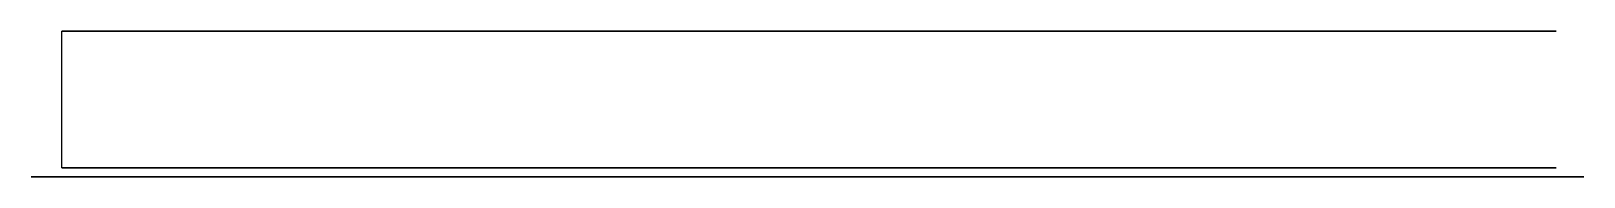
# Model space of a CAD drawing. Header units: millimetres. Extents: x -118 to 732, y 0 to 837.
# Drawn here: x -118 to 732, y 757 to 837 of the extents above; entities outside this region: 1.
import ezdxf

# ---------------------------------------------------------------- set-up
doc = ezdxf.new("R2010")
doc.units = ezdxf.units.MM
doc.header["$MEASUREMENT"] = 0
for name, color, linetype in [('cerniera v1_Sketch1', 7, 'Continuous'), ('porta v1_Sketch1', 7, 'Continuous'), ('sopra v1_Sketch1', 7, 'Continuous'), ('studio 54 v1_Sketch1', 7, 'Continuous'), ('studio 54 v1_Sketch2', 7, 'Continuous')]:
    doc.layers.add(name, color=color, linetype=linetype)

# ---------------------------------------------------------------- blocks, each defined once
blk = doc.blocks.new('cernierav1')
at = {"layer": 'cerniera v1_Sketch1'}
for p, q in [((-11.809, 75.7, 211.176), (36.348, 75.7, 211.362)), ((-11.809, 75.7, 180.18), (-11.809, 75.7, 211.176)), ((-10.893, 75.7, 180.18), (-11.809, 75.7, 180.18)), ((0.308, 75.7, 15.272), (-10.893, 75.7, 15.272)), ((-10.893, 75.7, 15.272), (-10.893, 75.7, 180.18)), ((-5.317, 75.7, 171.605), (-4.999, 75.7, 84.199)), ((-1.814, 75.7, 171.605), (-5.317, 75.7, 171.605)), ((67.532, 75.7, 120.646), (-5.045, 75.7, 120.646)), ((-5.045, 75.7, 120.646), (-5.045, 75.7, 122.977)), ((-5.045, 75.7, 122.977), (67.532, 75.7, 122.977)), ((-4.999, 75.7, 84.199), (67.532, 75.7, 84.199)), ((-4.99, 75.7, 81.712), (-4.859, 75.7, 45.9)), ((67.532, 75.7, 81.712), (-4.99, 75.7, 81.712)), ((-4.859, 75.7, 45.9), (67.532, 75.7, 45.9)), ((67.532, 75.7, 42.855), (-4.848, 75.7, 42.855)), ((-4.848, 75.7, 42.855), (-4.789, 75.7, 26.442)), ((-4.789, 75.7, 26.442), (67.532, 75.7, 26.442)), ((-1.814, 75.7, 167.995), (-1.814, 75.7, 171.605)), ((56.503, 75.7, 167.995), (-1.814, 75.7, 167.995)), ((6.76, 75.7, 0.032), (0.308, 75.7, 0.032)), ((0.308, 75.7, 0.032), (0.308, 75.7, 15.272)), ((6.76, 75.7, 15.272), (6.76, 75.7, 0.032)), ((62.136, 75.7, 15.272), (6.76, 75.7, 15.272)), ((36.348, 75.7, 211.362), (38.406, 75.7, 213.895)), ((38.406, 75.7, 213.895), (68.018, 75.7, 213.895)), ((67.532, 75.7, 171.605), (56.503, 75.7, 171.605)), ((56.503, 75.7, 171.605), (56.503, 75.7, 167.995)), ((62.136, 75.7, 0.032), (62.136, 75.7, 15.272)), ((68.856, 75.7, 0.032), (62.136, 75.7, 0.032)), ((67.532, 75.7, 45.9), (67.532, 75.7, 81.712)), ((67.532, 75.7, 122.977), (67.532, 75.7, 171.605)), ((67.532, 75.7, 84.199), (67.532, 75.7, 120.646)), ((67.532, 75.7, 26.442), (67.532, 75.7, 42.855)), ((68.018, 75.7, 213.895), (70.393, 75.7, 211.362)), ((72.75, 75.7, 15.272), (68.856, 75.7, 15.272)), ((68.856, 75.7, 15.272), (68.856, 75.7, 0.032)), ((70.393, 75.7, 211.362), (73.205, 75.7, 211.362)), ((72.75, 75.7, 180.18), (72.75, 75.7, 15.272)), ((73.205, 75.7, 180.18), (72.75, 75.7, 180.18)), ((73.205, 75.7, 211.362), (73.205, 75.7, 180.18))]:
    blk.add_line(p, q, dxfattribs=at)
blk.add_point((0, 75.7), dxfattribs=at)
blk = doc.blocks.new('portav1')
at = {"extrusion": (0, 1, 0)}
for p, q in [((-10, 83.7, 175.951), (71.823, 83.7, 175.951)), ((71.823, 83.7, 20), (-10, 83.7, 20)), ((-10, 83.7, 20), (-10, 83.7, 28.868)), ((-10, 83.7, 32.829), (-10, 83.7, 175.951)), ((71.823, 83.7, 175.951), (71.823, 83.7, 20))]:
    blk.add_line(p, q, dxfattribs=at)
at = {"extrusion": (-1, 0, 0)}
for p, q in [((-10, 83.7, 20), (-10, 83.7, 28.868)), ((-10, 76.2, 20), (-10, 83.7, 20)), ((-10, 76.2, 175.951), (-10, 83.7, 175.951)), ((-10, 83.7, 32.829), (-10, 83.7, 175.951)), ((-10, 76.2, 28.868), (-10, 76.2, 20)), ((-10, 76.2, 175.951), (-10, 76.2, 32.829))]:
    blk.add_line(p, q, dxfattribs=at)
blk.add_line((-10, 83.7, 32.829), (-10, 83.7, 28.868))
at = {"extrusion": (0, -1, 0)}
for p, q in [((71.823, 76.2, 175.951), (-10, 76.2, 175.951)), ((-10, 76.2, 175.951), (-10, 76.2, 32.829)), ((-10, 76.2, 28.868), (-10, 76.2, 20)), ((-10, 76.2, 20), (71.823, 76.2, 20)), ((71.823, 76.2, 20), (71.823, 76.2, 175.951))]:
    blk.add_line(p, q, dxfattribs=at)
at = {"layer": 'porta v1_Sketch1'}
for p, q in [((-10, 76.2, 20), (71.823, 76.2, 20)), ((71.823, 76.2, 175.951), (-10, 76.2, 175.951)), ((-10, 76.2, 175.951), (-10, 76.2, 20)), ((71.823, 76.2, 20), (71.823, 76.2, 175.951))]:
    blk.add_line(p, q, dxfattribs=at)
blk.add_point((0, 76.2, 137.5), dxfattribs=at)
blk = doc.blocks.new('soprav1')
at = {"layer": 'sopra v1_Sketch1'}
for p, q in [((-11.809, 75.7, 210.487), (-11.809, 75.7, 181.142)), ((-11.809, 75.7, 181.142), (73.205, 75.7, 181.142)), ((-10.893, 75.7, 180.18), (-11.809, 75.7, 180.18)), ((-11.809, 75.7, 211.176), (36.348, 75.7, 211.362)), ((73.205, 75.7, 210.487), (-11.809, 75.7, 210.487)), ((-11.809, 75.7, 180.18), (-11.809, 75.7, 211.176)), ((-10.893, 75.7, 15.272), (-10.893, 75.7, 180.18)), ((0.308, 75.7, 15.272), (-10.893, 75.7, 15.272)), ((-1.814, 75.7, 171.605), (-5.317, 75.7, 171.605)), ((-5.317, 75.7, 171.605), (-4.999, 75.7, 84.199)), ((-5.045, 75.7, 122.977), (67.532, 75.7, 122.977)), ((67.532, 75.7, 120.646), (-5.045, 75.7, 120.646)), ((-5.045, 75.7, 120.646), (-5.045, 75.7, 122.977)), ((-4.999, 75.7, 84.199), (67.532, 75.7, 84.199)), ((-4.99, 75.7, 81.712), (-4.859, 75.7, 45.9)), ((67.532, 75.7, 81.712), (-4.99, 75.7, 81.712)), ((-4.859, 75.7, 45.9), (67.532, 75.7, 45.9)), ((67.532, 75.7, 42.855), (-4.848, 75.7, 42.855)), ((-4.848, 75.7, 42.855), (-4.789, 75.7, 26.442)), ((-4.789, 75.7, 26.442), (67.532, 75.7, 26.442)), ((-1.814, 75.7, 167.995), (-1.814, 75.7, 171.605)), ((56.503, 75.7, 167.995), (-1.814, 75.7, 167.995)), ((0.308, 75.7, 0.032), (0.308, 75.7, 15.272)), ((6.76, 75.7, 0.032), (0.308, 75.7, 0.032)), ((6.76, 75.7, 15.272), (6.76, 75.7, 0.032)), ((62.136, 75.7, 15.272), (6.76, 75.7, 15.272)), ((36.348, 75.7, 211.362), (38.406, 75.7, 213.895)), ((38.406, 75.7, 213.895), (68.018, 75.7, 213.895)), ((67.532, 75.7, 171.605), (56.503, 75.7, 171.605)), ((56.503, 75.7, 171.605), (56.503, 75.7, 167.995)), ((62.136, 75.7, 0.032), (62.136, 75.7, 15.272)), ((68.856, 75.7, 0.032), (62.136, 75.7, 0.032)), ((67.532, 75.7, 26.442), (67.532, 75.7, 42.855)), ((67.532, 75.7, 84.199), (67.532, 75.7, 120.646)), ((67.532, 75.7, 45.9), (67.532, 75.7, 81.712)), ((67.532, 75.7, 122.977), (67.532, 75.7, 171.605)), ((68.018, 75.7, 213.895), (70.393, 75.7, 211.362)), ((72.75, 75.7, 15.272), (68.856, 75.7, 15.272)), ((68.856, 75.7, 15.272), (68.856, 75.7, 0.032)), ((70.393, 75.7, 211.362), (73.205, 75.7, 211.362)), ((72.75, 75.7, 180.18), (72.75, 75.7, 15.272)), ((73.205, 75.7, 180.18), (72.75, 75.7, 180.18)), ((73.205, 75.7, 181.142), (73.205, 75.7, 210.487)), ((73.205, 75.7, 211.362), (73.205, 75.7, 180.18))]:
    blk.add_line(p, q, dxfattribs=at)
blk.add_point((0, 75.7), dxfattribs=at)
blk = doc.blocks.new('studio54v1')
at = {"layer": 'studio 54 v1_Sketch1'}
for p, q in [((-11.809, 0, 211.176), (-11.809, 0, 180.18)), ((-11.809, 0, 180.18), (73.205, 0, 180.18)), ((36.348, 0, 211.362), (-11.809, 0, 211.176)), ((-10.893, 0, 180.18), (-10.893, 0, 178.646)), ((-10.893, 0, 15.272), (-10.893, 0, 178.646)), ((72.75, 0, 15.272), (-10.893, 0, 15.272)), ((-10.893, 0, 178.646), (72.75, 0, 178.646)), ((-5.317, 0, 171.605), (67.532, 0, 171.605)), ((-4.773, 0, 22.242), (-5.317, 0, 171.605)), ((-5.045, 0, 120.646), (-5.045, 0, 122.977)), ((67.532, 0, 120.646), (-5.045, 0, 120.646)), ((-5.045, 0, 120.646), (67.532, 0, 120.646)), ((-5.045, 0, 122.977), (67.532, 0, 122.977)), ((-5.045, 0, 122.977), (67.532, 0, 122.977)), ((-4.999, 0, 84.199), (-4.99, 0, 81.712)), ((67.532, 0, 84.199), (-4.999, 0, 84.199)), ((-4.99, 0, 81.712), (67.532, 0, 81.712)), ((-4.859, 0, 45.9), (67.532, 0, 45.9)), ((-4.859, 0, 45.9), (-4.848, 0, 42.855)), ((-4.848, 0, 42.855), (67.532, 0, 42.855)), ((67.532, 0, 42.855), (-4.848, 0, 42.855)), ((-4.789, 0, 26.442), (67.532, 0, 26.442)), ((67.532, 0, 21.768), (-4.773, 0, 21.768)), ((-4.773, 0, 21.768), (-4.773, 0, 22.242)), ((-1.814, 0, 171.605), (-1.814, 0, 167.995)), ((-1.814, 0, 167.995), (56.503, 0, 167.995)), ((0.308, 0, 0.032), (6.76, 0, 0.032)), ((0.308, 0, 15.272), (0.308, 0, 5.521)), ((0.308, 0, 5.521), (6.76, 0, 5.521)), ((0.308, 0, 5.521), (0.308, 0, 0.032)), ((6.76, 0, 0.032), (6.76, 0, 5.521)), ((6.76, 0, 5.521), (6.76, 0, 15.272)), ((38.406, 0, 213.895), (36.348, 0, 211.362)), ((68.018, 0, 213.895), (38.406, 0, 213.895)), ((56.503, 0, 167.995), (56.503, 0, 171.605)), ((62.136, 0, 5.521), (68.856, 0, 5.521)), ((62.136, 0, 0.032), (68.856, 0, 0.032)), ((62.136, 0, 5.521), (62.136, 0, 0.032)), ((62.136, 0, 15.272), (62.136, 0, 5.521)), ((67.532, 0, 81.712), (67.532, 0, 84.199)), ((67.532, 0, 171.605), (67.532, 0, 21.768)), ((67.532, 0, 120.646), (67.532, 0, 122.977)), ((67.532, 0, 42.855), (67.532, 0, 45.9)), ((70.393, 0, 211.362), (68.018, 0, 213.895)), ((68.856, 0, 0.032), (68.856, 0, 5.521)), ((68.856, 0, 5.521), (68.856, 0, 15.272)), ((73.205, 0, 211.362), (70.393, 0, 211.362)), ((72.75, 0, 178.646), (72.75, 0, 15.272)), ((72.75, 0, 178.646), (72.75, 0, 180.18)), ((73.205, 0, 180.18), (73.205, 0, 211.362))]:
    blk.add_line(p, q, dxfattribs=at)
blk.add_point((0, 0), dxfattribs=at)
at = {"layer": 'studio 54 v1_Sketch2'}
for p, q in [((67.921, 0, 172.485), (-5.674, 0, 172.485)), ((-5.674, 0, 24.686), (67.921, 0, 24.686)), ((-5.674, 0, 172.485), (-5.674, 0, 24.686)), ((67.921, 0, 24.686), (67.921, 0, 172.485))]:
    blk.add_line(p, q, dxfattribs=at)
blk.add_point((0, 0), dxfattribs=at)

msp = doc.modelspace()

# ---------------------------------------------------------------- linework, layer by layer
at = {"layer": 'cerniera v1_Sketch1'}
for p, q in [((-18.14, 757, 341.05), (-53.17, 757, 341.05)), ((-18.14, 757, 304.95), (-18.14, 757, 341.05)), ((565.03, 757, 304.95), (-18.14, 757, 304.95)), ((675.32, 757, 341.05), (565.03, 757, 341.05)), ((565.03, 757, 341.05), (565.03, 757, 304.95))]:
    msp.add_line(p, q, dxfattribs=at)

# ---------------------------------------------------------------- block references
at = {"xscale": 10, "yscale": 10, "zscale": 10}
for name, p in [('portav1', (-1.31, 0)), ('cernierav1', (0, 0)), ('soprav1', (0, 0)), ('studio54v1', (0, 0))]:
    msp.add_blockref(name, p, dxfattribs=at)

doc.saveas('drawing.dxf')
